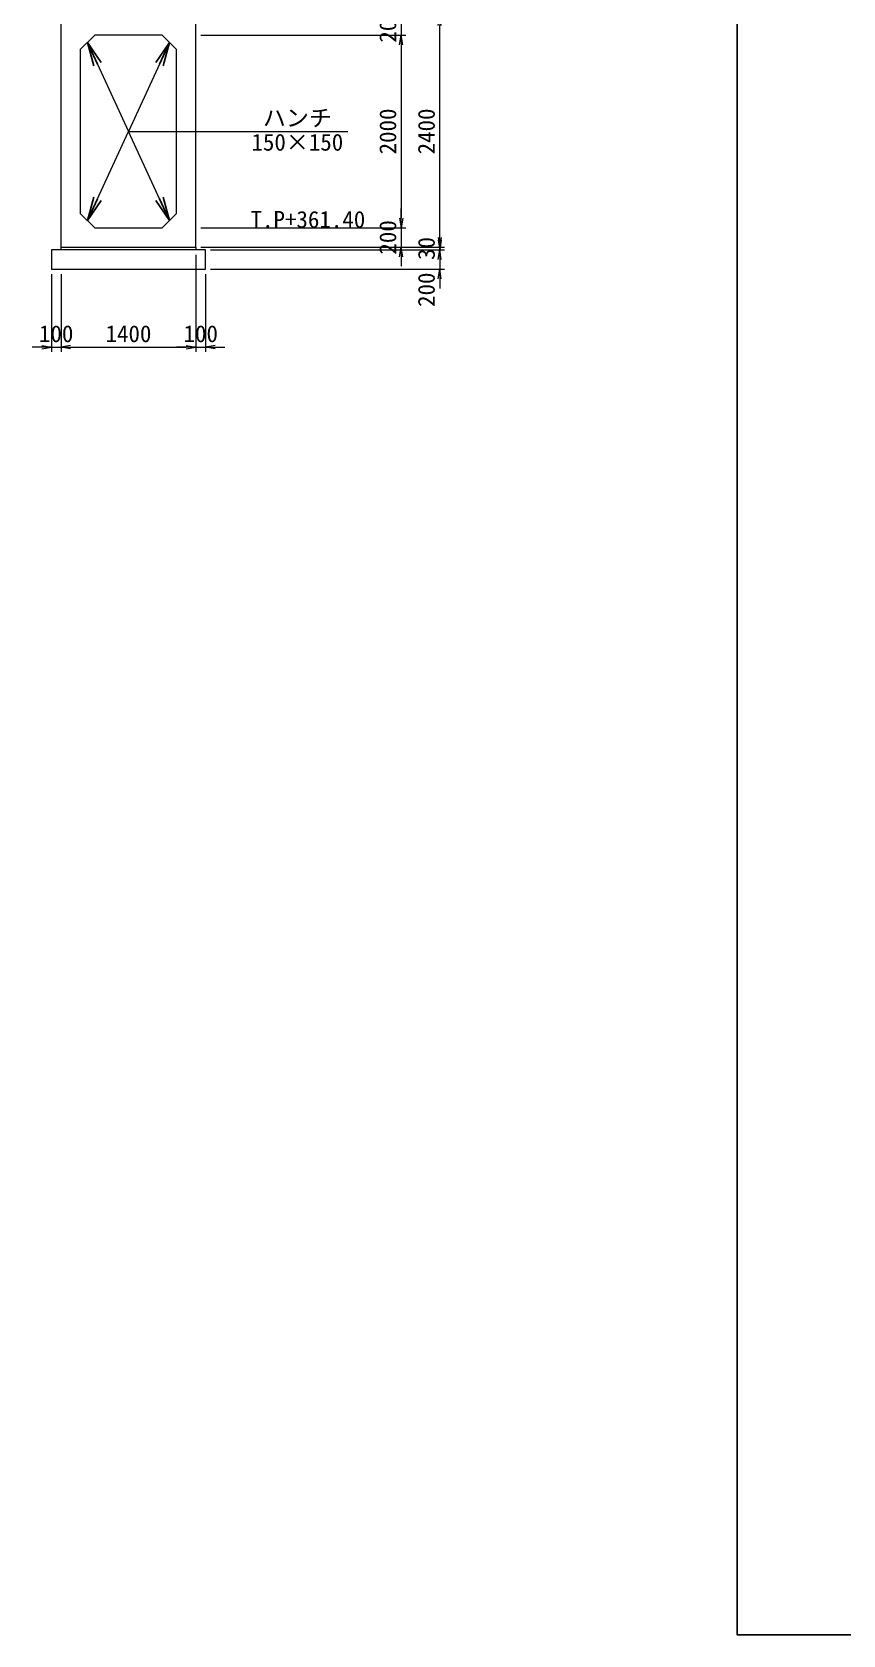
# Model space of a CAD drawing. Header units: millimetres. Extents: x 156724 to 219930, y -98905 to 17820.
# Drawn here: x 162153 to 170566, y -17820 to -1184 of the extents above; entities that cross this region are included whole.
import ezdxf
from ezdxf.enums import TextEntityAlignment as Align

# ---------------------------------------------------------------- set-up
doc = ezdxf.new("R2010")
doc.units = ezdxf.units.MM
doc.header["$LTSCALE"] = 60
doc.header["$PDSIZE"] = 300
doc.layers.get('Defpoints').update_dxf_attribs({"color": 151})
for name, color, linetype, lineweight in [('D-STR-DIM', 7, 'Continuous', 13), ('D-STR-HTXT', 7, 'Continuous', 13), ('D-STR-STR6', 7, 'Continuous', 13), ('D-STR-STR7', 1, 'Continuous', 13), ('D-STR-TXT', 7, 'Continuous', 13)]:
    doc.layers.add(name, color=color, linetype=linetype, lineweight=lineweight)
doc.styles.add('MS ゴシック', font='MS Gothic.ttf')
doc.styles.add('YOKO_GOTHIC', font='MS Gothic.ttf')
doc.styles.add('ＭＳ ゴシック', font='MS Gothic.ttf')
doc.dimstyles.new('DIM-100-F', dxfattribs={"dimscale": 100, "dimtxt": 3.5, "dimasz": 2.5, "dimexe": 0, "dimexo": 2, "dimgap": 0.8, "dimtad": 1, "dimdec": 0, "dimzin": 0, "dimdsep": 46, "dimtxsty": 'MS ゴシック', "dimblk": 'OPEN', "dimcen": 0.1, "dimaunit": 1, "dimadec": 4, "dimazin": 0, "dimtfac": 1, "dimtdec": 0, "dimtmove": 2, "dimatfit": 3, "dimldrblk": 'OPEN', "dimfxl": 1, "dimtolj": 1, "dimtzin": 0, "dimlwd": -1, "dimlwe": -1, "dimarcsym": 2})
doc.dimstyles.new('S50', dxfattribs={"dimscale": 50, "dimtxt": 3.5, "dimasz": 2, "dimexe": 1, "dimexo": 1, "dimgap": 1, "dimtad": 1, "dimdec": 0, "dimzin": 1, "dimdsep": 46, "dimtxsty": 'YOKO_GOTHIC', "dimblk": 'OPEN', "dimcen": 0, "dimclrd": 256, "dimclre": 256, "dimclrt": 256, "dimaunit": 1, "dimadec": 3, "dimazin": 0, "dimtfac": 1, "dimtdec": 0, "dimtix": 1, "dimtmove": 2, "dimatfit": 3, "dimldrblk": 'OPEN', "dimfxl": 1, "dimlwd": -1, "dimlwe": -1, "dimarcsym": 0})

# ---------------------------------------------------------------- blocks, each defined once
blk = doc.blocks.new('_Open')
at = {"color": 0, "linetype": 'ByBlock', "lineweight": -2}
for p, q in [((-1, 0.167), (0, 0)), ((-1, -0.167), (0, 0)), ((0, 0), (-1, 0))]:
    blk.add_line(p, q, dxfattribs=at)
blk = doc.blocks.new('*D349')
at = {"layer": 'D-STR-DIM', "transparency": 16777216}
for p, q in [((165982, -915), (165982, -815)), ((163903, -1015), (166032, -1015)), ((165982, -1015), (165982, -1215)), ((163903, -1215), (166032, -1215)), ((165982, -1315), (165982, -1415))]:
    blk.add_line(p, q, dxfattribs=at)
at = {"layer": 'Defpoints', "color": 0, "transparency": 16777216}
for p in [(163853, -1015), (163853, -1215), (165982, -1215)]:
    blk.add_point(p, dxfattribs=at)
at = {"layer": 'D-STR-DIM', "transparency": 16777216, "xscale": 100, "yscale": 100, "zscale": 100}
for p, rotation in [((165982, -1015), 270), ((165982, -1215), 90)]:
    blk.add_blockref('_Open', p, dxfattribs=dict(at, rotation=rotation))
at = {"layer": 'D-STR-DIM', "transparency": 16777216, "insert": (165845, -1115), "char_height": 175, "attachment_point": 5, "rotation": 90, "style": 'YOKO_GOTHIC'}
blk.add_mtext('200', dxfattribs=at)
blk = doc.blocks.new('*D350')
at = {"layer": 'D-STR-DIM', "transparency": 16777216}
for p, q in [((163903, -1215), (166032, -1215)), ((165982, -1315), (165982, -3115)), ((163903, -3215), (166032, -3215))]:
    blk.add_line(p, q, dxfattribs=at)
at = {"layer": 'Defpoints', "color": 0, "transparency": 16777216}
for p in [(163853, -1215), (163853, -3215), (165982, -3215)]:
    blk.add_point(p, dxfattribs=at)
at = {"layer": 'D-STR-DIM', "transparency": 16777216, "xscale": 100, "yscale": 100, "zscale": 100}
for p, rotation in [((165982, -1215), 90), ((165982, -3215), 270)]:
    blk.add_blockref('_Open', p, dxfattribs=dict(at, rotation=rotation))
at = {"layer": 'D-STR-DIM', "transparency": 16777216, "insert": (165845, -2215), "char_height": 175, "attachment_point": 5, "rotation": 90, "style": 'YOKO_GOTHIC'}
blk.add_mtext('2000', dxfattribs=at)
blk = doc.blocks.new('*D565')
at = {"layer": 'D-STR-DIM', "transparency": 16777216}
for p, q in [((165982, -3115), (165982, -3015)), ((163903, -3215), (166032, -3215)), ((165982, -3215), (165982, -3415)), ((163903, -3415), (166032, -3415)), ((165982, -3515), (165982, -3615))]:
    blk.add_line(p, q, dxfattribs=at)
at = {"layer": 'Defpoints', "color": 0, "transparency": 16777216}
for p in [(163853, -3215), (163853, -3415), (165982, -3415)]:
    blk.add_point(p, dxfattribs=at)
at = {"layer": 'D-STR-DIM', "transparency": 16777216, "xscale": 100, "yscale": 100, "zscale": 100}
for p, rotation in [((165982, -3215), 270), ((165982, -3415), 90)]:
    blk.add_blockref('_Open', p, dxfattribs=dict(at, rotation=rotation))
at = {"layer": 'D-STR-DIM', "transparency": 16777216, "insert": (165845, -3315), "char_height": 175, "attachment_point": 5, "rotation": 90, "style": 'YOKO_GOTHIC'}
blk.add_mtext('200', dxfattribs=at)
blk = doc.blocks.new('*D566')
at = {"layer": 'D-STR-DIM', "transparency": 16777216}
for p, q in [((166382, -3315), (166382, -3215)), ((163903, -3415), (166432, -3415)), ((164003, -3445), (166432, -3445)), ((166382, -3415), (166382, -3445)), ((166382, -3545), (166382, -3645))]:
    blk.add_line(p, q, dxfattribs=at)
at = {"layer": 'Defpoints', "color": 0, "transparency": 16777216}
for p in [(163853, -3415), (163953, -3445), (166382, -3445)]:
    blk.add_point(p, dxfattribs=at)
at = {"layer": 'D-STR-DIM', "transparency": 16777216, "xscale": 100, "yscale": 100, "zscale": 100}
for p, rotation in [((166382, -3415), 270), ((166382, -3445), 90)]:
    blk.add_blockref('_Open', p, dxfattribs=dict(at, rotation=rotation))
at = {"layer": 'D-STR-DIM', "transparency": 16777216, "insert": (166245, -3430), "char_height": 175, "attachment_point": 5, "rotation": 90, "style": 'YOKO_GOTHIC'}
blk.add_mtext('30', dxfattribs=at)
blk = doc.blocks.new('*D567')
at = {"layer": 'D-STR-DIM', "transparency": 16777216}
for p, q in [((166382, -3345), (166382, -3245)), ((164003, -3445), (166432, -3445)), ((166382, -3445), (166382, -3645)), ((164003, -3645), (166432, -3645)), ((166382, -3745), (166382, -3845))]:
    blk.add_line(p, q, dxfattribs=at)
at = {"layer": 'Defpoints', "color": 0, "transparency": 16777216}
for p in [(163953, -3445), (163953, -3645), (166382, -3645)]:
    blk.add_point(p, dxfattribs=at)
at = {"layer": 'D-STR-DIM', "transparency": 16777216, "xscale": 100, "yscale": 100, "zscale": 100}
for p, rotation in [((166382, -3445), 270), ((166382, -3645), 90)]:
    blk.add_blockref('_Open', p, dxfattribs=dict(at, rotation=rotation))
at = {"layer": 'D-STR-DIM', "transparency": 16777216, "insert": (166245, -3858), "char_height": 175, "attachment_point": 5, "rotation": 90, "style": 'YOKO_GOTHIC'}
blk.add_mtext('200', dxfattribs=at)
blk = doc.blocks.new('*D351')
at = {"layer": 'D-STR-DIM', "transparency": 16777216}
for p, q in [((163903, -1015), (166432, -1015)), ((166382, -3315), (166382, -1115)), ((163903, -3415), (166432, -3415))]:
    blk.add_line(p, q, dxfattribs=at)
at = {"layer": 'Defpoints', "color": 0, "transparency": 16777216}
for p in [(163853, -1015), (166382, -1015), (163853, -3415)]:
    blk.add_point(p, dxfattribs=at)
at = {"layer": 'D-STR-DIM', "transparency": 16777216, "xscale": 100, "yscale": 100, "zscale": 100}
for p, rotation in [((166382, -1015), 90), ((166382, -3415), 270)]:
    blk.add_blockref('_Open', p, dxfattribs=dict(at, rotation=rotation))
at = {"layer": 'D-STR-DIM', "transparency": 16777216, "insert": (166245, -2215), "char_height": 175, "attachment_point": 5, "rotation": 90, "style": 'YOKO_GOTHIC'}
blk.add_mtext('2400', dxfattribs=at)
blk = doc.blocks.new('*D568')
at = {"layer": 'D-STR-DIM', "transparency": 16777216}
for p, q in [((162353, -3695), (162353, -4504)), ((162453, -3695), (162453, -4504)), ((162253, -4454), (162153, -4454)), ((162353, -4454), (162453, -4454)), ((162553, -4454), (162653, -4454))]:
    blk.add_line(p, q, dxfattribs=at)
at = {"layer": 'Defpoints', "color": 0, "transparency": 16777216}
for p in [(162353, -3645), (162453, -3645), (162453, -4454)]:
    blk.add_point(p, dxfattribs=at)
at = {"layer": 'D-STR-DIM', "transparency": 16777216, "xscale": 100, "yscale": 100, "zscale": 100}
blk.add_blockref('_Open', (162353, -4454), dxfattribs=at)
at = {"layer": 'D-STR-DIM', "transparency": 16777216, "xscale": 100, "yscale": 100, "zscale": 100, "rotation": 180}
blk.add_blockref('_Open', (162453, -4454), dxfattribs=at)
at = {"layer": 'D-STR-DIM', "transparency": 16777216, "insert": (162403, -4316), "char_height": 175, "attachment_point": 5, "style": 'YOKO_GOTHIC'}
blk.add_mtext('100', dxfattribs=at)
blk = doc.blocks.new('*D569')
at = {"layer": 'D-STR-DIM', "transparency": 16777216}
for p, q in [((163853, -3495), (163853, -4504)), ((162453, -3695), (162453, -4504)), ((162553, -4454), (163753, -4454))]:
    blk.add_line(p, q, dxfattribs=at)
at = {"layer": 'Defpoints', "color": 0, "transparency": 16777216}
for p in [(163853, -3445), (162453, -3645), (163853, -4454)]:
    blk.add_point(p, dxfattribs=at)
at = {"layer": 'D-STR-DIM', "transparency": 16777216, "xscale": 100, "yscale": 100, "zscale": 100, "rotation": 180}
blk.add_blockref('_Open', (162453, -4454), dxfattribs=at)
at = {"layer": 'D-STR-DIM', "transparency": 16777216, "xscale": 100, "yscale": 100, "zscale": 100}
blk.add_blockref('_Open', (163853, -4454), dxfattribs=at)
at = {"layer": 'D-STR-DIM', "transparency": 16777216, "insert": (163153, -4316), "char_height": 175, "attachment_point": 5, "style": 'YOKO_GOTHIC'}
blk.add_mtext('1400', dxfattribs=at)
blk = doc.blocks.new('*D570')
at = {"layer": 'D-STR-DIM', "transparency": 16777216}
for p, q in [((163853, -3495), (163853, -4504)), ((163953, -3695), (163953, -4504)), ((163753, -4454), (163653, -4454)), ((163853, -4454), (163953, -4454)), ((164053, -4454), (164153, -4454))]:
    blk.add_line(p, q, dxfattribs=at)
at = {"layer": 'Defpoints', "color": 0, "transparency": 16777216}
for p in [(163853, -3445), (163953, -3645), (163953, -4454)]:
    blk.add_point(p, dxfattribs=at)
at = {"layer": 'D-STR-DIM', "transparency": 16777216, "xscale": 100, "yscale": 100, "zscale": 100}
blk.add_blockref('_Open', (163853, -4454), dxfattribs=at)
at = {"layer": 'D-STR-DIM', "transparency": 16777216, "xscale": 100, "yscale": 100, "zscale": 100, "rotation": 180}
blk.add_blockref('_Open', (163953, -4454), dxfattribs=at)
at = {"layer": 'D-STR-DIM', "transparency": 16777216, "insert": (163903, -4316), "char_height": 175, "attachment_point": 5, "style": 'YOKO_GOTHIC'}
blk.add_mtext('100', dxfattribs=at)

msp = doc.modelspace()

# ---------------------------------------------------------------- linework, layer by layer
at = {"layer": 'D-STR-HTXT'}
msp.add_line((163151.8, -2214.5), (165430.2, -2214.5), dxfattribs=at)
at = {"layer": 'D-STR-STR6'}
for points in [[(162452.7, -3415.4), (163852.7, -3415.4), (163852.7, -1015.4), (162452.7, -1015.4)], [(162802.7, -3215.4), (163502.7, -3215.4), (163652.7, -3065.4), (163652.7, -1365.4), (163502.7, -1215.4), (162802.7, -1215.4), (162652.7, -1365.4), (162652.7, -3065.4)]]:
    msp.add_lwpolyline(points, close=True, dxfattribs=at)
at = {"layer": 'D-STR-STR7'}
for p, q in [((162452.7, -3415.4), (162452.7, -3445.4)), ((163852.7, -3415.4), (163852.7, -3445.4))]:
    msp.add_line(p, q, dxfattribs=at)
msp.add_lwpolyline([(162352.7, -3645.4), (163952.7, -3645.4), (163952.7, -3445.4), (162352.7, -3445.4)], close=True, dxfattribs=at)
at = {"layer": 'Defpoints', "color": 1}
msp.add_lwpolyline([(169469.5, 17820), (169469.5, -17820), (219929.5, -17820), (219929.5, 17820)], close=True, dxfattribs=at)

# ---------------------------------------------------------------- texts
at = {"layer": 'D-STR-HTXT', "ltscale": 0.01, "style": 'ＭＳ ゴシック'}
msp.add_text('T.P+361.40', height=175, dxfattribs=at).set_placement((164419.6, -3215.4))
at = {"layer": 'D-STR-TXT', "style": 'MS ゴシック'}
msp.add_text('ハンチ', height=175, dxfattribs=at).set_placement((164905.2, -2214.5), align=Align.BOTTOM_CENTER)
msp.add_text('150×150', height=175, dxfattribs=at).set_placement((164905.2, -2239.5), align=Align.TOP_CENTER)

# ---------------------------------------------------------------- dimensions: what is measured, and where the dimension line sits
at = {"layer": 'D-STR-DIM'}
for base, p1, p2, picture, middle in [((165982.2, -1215.4), (163852.7, -1015.4), (163852.7, -1215.4), '*D349', (165844.7, -1115.4)), ((166382.2, -1015.4), (163852.7, -3415.4), (163852.7, -1015.4), '*D351', (166244.7, -2215.4)), ((165982.2, -3215.4), (163852.7, -1215.4), (163852.7, -3215.4), '*D350', (165844.7, -2215.4)), ((165982.2, -3415.4), (163852.7, -3215.4), (163852.7, -3415.4), '*D565', (165844.7, -3315.4)), ((166382.2, -3445.4), (163852.7, -3415.4), (163952.7, -3445.4), '*D566', (166244.7, -3430.4))]:
    dim = msp.add_linear_dim(base=base, p1=p1, p2=p2, angle=90, dimstyle='S50', dxfattribs=at)
    dim.commit()
    dim.dimension.update_dxf_attribs({"geometry": picture, "text_midpoint": middle})
dim = msp.add_linear_dim(base=(166382.2, -3645.4), p1=(163952.7, -3445.4), p2=(163952.7, -3645.4), angle=90, dimstyle='S50', dxfattribs=at)
dim.commit()
dim.dimension.update_dxf_attribs({"geometry": '*D567', "text_midpoint": (166244.7, -3858.3), "dimtype": 160})
for base, p1, p2, picture, middle in [((163852.7, -4453.6), (162452.7, -3645.4), (163852.7, -3445.4), '*D569', (163152.7, -4316.1)), ((163952.7, -4453.6), (163852.7, -3445.4), (163952.7, -3645.4), '*D570', (163902.7, -4316.1)), ((162452.7, -4453.6), (162352.7, -3645.4), (162452.7, -3645.4), '*D568', (162402.7, -4316.1))]:
    dim = msp.add_linear_dim(base=base, p1=p1, p2=p2, dimstyle='S50', dxfattribs=at)
    dim.commit()
    dim.dimension.update_dxf_attribs({"geometry": picture, "text_midpoint": middle})

# ---------------------------------------------------------------- leaders
at = {"layer": 'D-STR-HTXT'}
for points in [[(162727.7, -1290.4), (163152.7, -2215.4)], [(163577.7, -1290.4), (163152.7, -2215.4)], [(162727.7, -3140.4), (163152.7, -2215.4)], [(163577.7, -3140.4), (163152.7, -2215.4)]]:
    msp.add_leader(points, dimstyle='DIM-100-F', dxfattribs=at)

doc.saveas('drawing.dxf')
